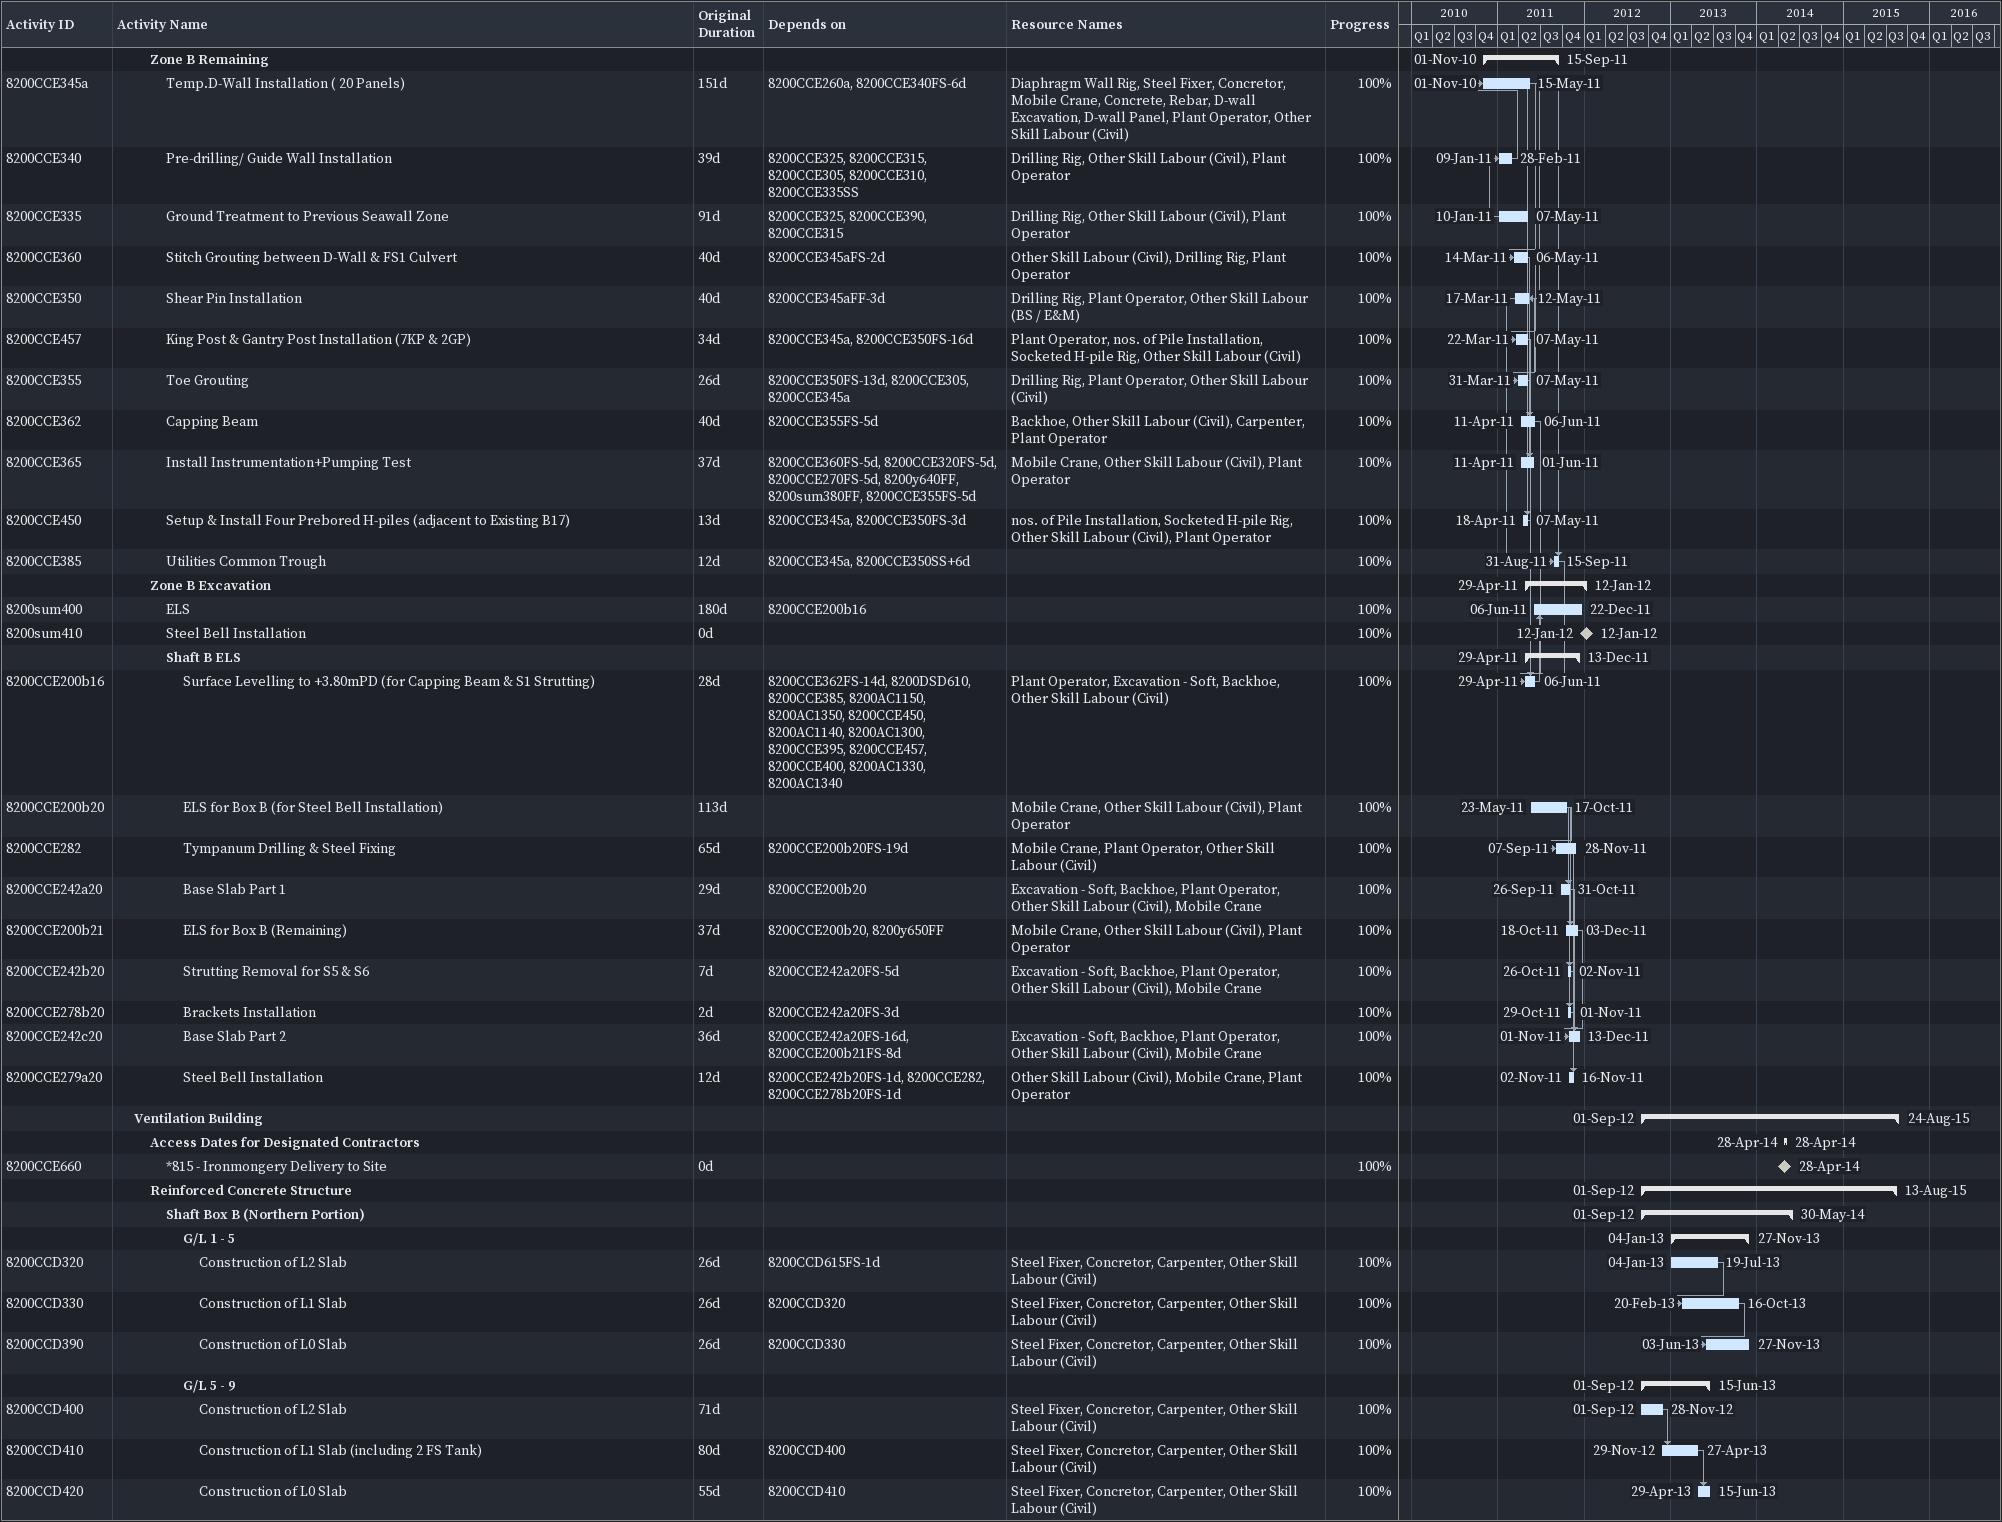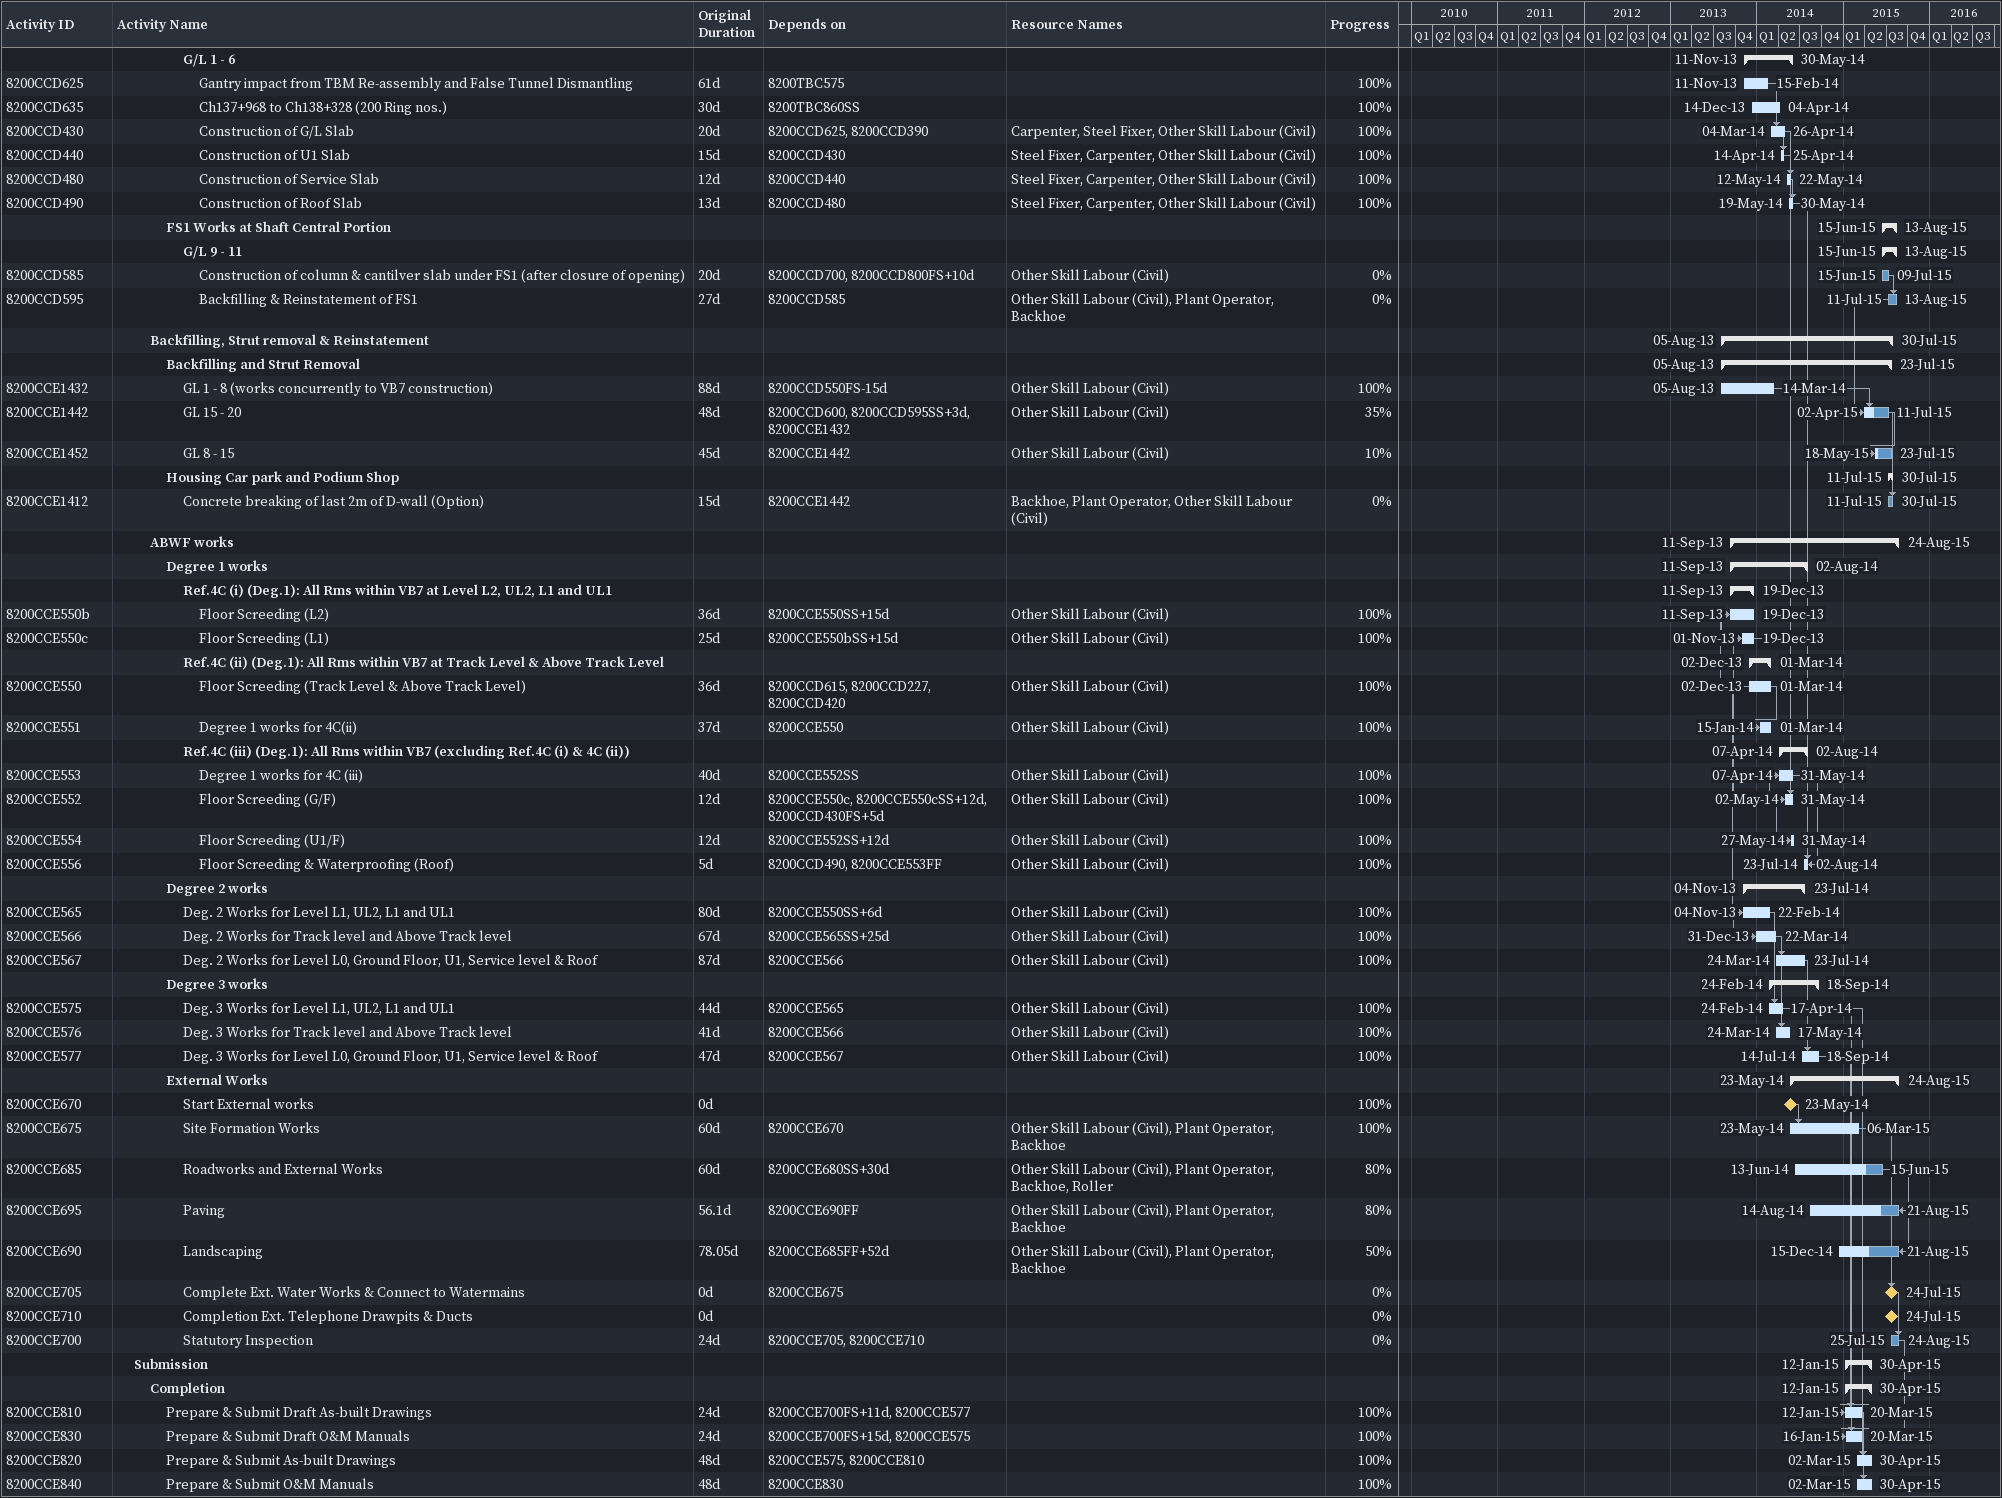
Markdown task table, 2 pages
| ID | Level | Task | Original duration | Start | Finish | Predecessors | Resources | % complete |
|---|---|---|---|---|---|---|---|---|
|  | 3 | **Zone B Remaining** |  | 2010-11-01 | 2011-09-15 |  |  |  |
| 8200CCE345a | 4 | Temp.D-Wall Installation ( 20 Panels) | 151d | 2010-11-01 | 2011-05-15 | 8200CCE260a, 8200CCE340FS-6d | Diaphragm Wall Rig, Steel Fixer, Concretor, Mobile Crane, Concrete, Rebar, D-wall Excavation, D-wall Panel, Plant Operator, Other Skill Labour (Civil) | 100 |
| 8200CCE340 | 4 | Pre-drilling/ Guide Wall Installation | 39d | 2011-01-09 | 2011-02-28 | 8200CCE325, 8200CCE315, 8200CCE305, 8200CCE310, 8200CCE335SS | Drilling Rig, Other Skill Labour (Civil), Plant Operator | 100 |
| 8200CCE335 | 4 | Ground Treatment to Previous Seawall Zone | 91d | 2011-01-10 | 2011-05-07 | 8200CCE325, 8200CCE390, 8200CCE315 | Drilling Rig, Other Skill Labour (Civil), Plant Operator | 100 |
| 8200CCE360 | 4 | Stitch Grouting between D-Wall & FS1 Culvert | 40d | 2011-03-14 | 2011-05-06 | 8200CCE345aFS-2d | Other Skill Labour (Civil), Drilling Rig, Plant Operator | 100 |
| 8200CCE350 | 4 | Shear Pin Installation | 40d | 2011-03-17 | 2011-05-12 | 8200CCE345aFF-3d | Drilling Rig, Plant Operator, Other Skill Labour (BS / E&M) | 100 |
| 8200CCE457 | 4 | King Post & Gantry Post Installation (7KP & 2GP) | 34d | 2011-03-22 | 2011-05-07 | 8200CCE345a, 8200CCE350FS-16d | Plant Operator, nos. of Pile Installation, Socketed H-pile Rig, Other Skill Labour (Civil) | 100 |
| 8200CCE355 | 4 | Toe Grouting | 26d | 2011-03-31 | 2011-05-07 | 8200CCE350FS-13d, 8200CCE305, 8200CCE345a | Drilling Rig, Plant Operator, Other Skill Labour (Civil) | 100 |
| 8200CCE362 | 4 | Capping Beam | 40d | 2011-04-11 | 2011-06-06 | 8200CCE355FS-5d | Backhoe, Other Skill Labour (Civil), Carpenter, Plant Operator | 100 |
| 8200CCE365 | 4 | Install Instrumentation+Pumping Test | 37d | 2011-04-11 | 2011-06-01 | 8200CCE360FS-5d, 8200CCE320FS-5d, 8200CCE270FS-5d, 8200y640FF, 8200sum380FF, 8200CCE355FS-5d | Mobile Crane, Other Skill Labour (Civil), Plant Operator | 100 |
| 8200CCE450 | 4 | Setup & Install Four Prebored H-piles (adjacent to Existing B17) | 13d | 2011-04-18 | 2011-05-07 | 8200CCE345a, 8200CCE350FS-3d | nos. of Pile Installation, Socketed H-pile Rig, Other Skill Labour (Civil), Plant Operator | 100 |
| 8200CCE385 | 4 | Utilities Common Trough | 12d | 2011-08-31 | 2011-09-15 | 8200CCE345a, 8200CCE350SS+6d |  | 100 |
|  | 3 | **Zone B Excavation** |  | 2011-04-29 | 2012-01-12 |  |  |  |
| 8200sum400 | 4 | ELS | 180d | 2011-06-06 | 2011-12-22 | 8200CCE200b16 |  | 100 |
| 8200sum410 | 4 | Steel Bell Installation | 0d | 2012-01-12 | 2012-01-12 |  |  | 100 |
|  | 4 | **Shaft B ELS** |  | 2011-04-29 | 2011-12-13 |  |  |  |
| 8200CCE200b16 | 5 | Surface Levelling to +3.80mPD (for Capping Beam & S1 Strutting) | 28d | 2011-04-29 | 2011-06-06 | 8200CCE362FS-14d, 8200DSD610, 8200CCE385, 8200AC1150, 8200AC1350, 8200CCE450, 8200AC1140, 8200AC1300, 8200CCE395, 8200CCE457, 8200CCE400, 8200AC1330, 8200AC1340 | Plant Operator, Excavation - Soft, Backhoe, Other Skill Labour (Civil) | 100 |
| 8200CCE200b20 | 5 | ELS for Box B (for Steel Bell Installation) | 113d | 2011-05-23 | 2011-10-17 |  | Mobile Crane, Other Skill Labour (Civil), Plant Operator | 100 |
| 8200CCE282 | 5 | Tympanum Drilling & Steel Fixing | 65d | 2011-09-07 | 2011-11-28 | 8200CCE200b20FS-19d | Mobile Crane, Plant Operator, Other Skill Labour (Civil) | 100 |
| 8200CCE242a20 | 5 | Base Slab Part 1 | 29d | 2011-09-26 | 2011-10-31 | 8200CCE200b20 | Excavation - Soft, Backhoe, Plant Operator, Other Skill Labour (Civil), Mobile Crane | 100 |
| 8200CCE200b21 | 5 | ELS for Box B (Remaining) | 37d | 2011-10-18 | 2011-12-03 | 8200CCE200b20, 8200y650FF | Mobile Crane, Other Skill Labour (Civil), Plant Operator | 100 |
| 8200CCE242b20 | 5 | Strutting Removal for S5 & S6 | 7d | 2011-10-26 | 2011-11-02 | 8200CCE242a20FS-5d | Excavation - Soft, Backhoe, Plant Operator, Other Skill Labour (Civil), Mobile Crane | 100 |
| 8200CCE278b20 | 5 | Brackets Installation | 2d | 2011-10-29 | 2011-11-01 | 8200CCE242a20FS-3d |  | 100 |
| 8200CCE242c20 | 5 | Base Slab Part 2 | 36d | 2011-11-01 | 2011-12-13 | 8200CCE242a20FS-16d, 8200CCE200b21FS-8d | Excavation - Soft, Backhoe, Plant Operator, Other Skill Labour (Civil), Mobile Crane | 100 |
| 8200CCE279a20 | 5 | Steel Bell Installation | 12d | 2011-11-02 | 2011-11-16 | 8200CCE242b20FS-1d, 8200CCE282, 8200CCE278b20FS-1d | Other Skill Labour (Civil), Mobile Crane, Plant Operator | 100 |
|  | 2 | **Ventilation Building** |  | 2012-09-01 | 2015-08-24 |  |  |  |
|  | 3 | **Access Dates for Designated Contractors** |  | 2014-04-28 | 2014-04-28 |  |  |  |
| 8200CCE660 | 4 | *815 - Ironmongery Delivery to Site | 0d | 2014-04-28 | 2014-04-28 |  |  | 100 |
|  | 3 | **Reinforced Concrete Structure** |  | 2012-09-01 | 2015-08-13 |  |  |  |
|  | 4 | **Shaft Box B (Northern Portion)** |  | 2012-09-01 | 2014-05-30 |  |  |  |
|  | 5 | **G/L 1 - 5** |  | 2013-01-04 | 2013-11-27 |  |  |  |
| 8200CCD320 | 6 | Construction of L2 Slab | 26d | 2013-01-04 | 2013-07-19 | 8200CCD615FS-1d | Steel Fixer, Concretor, Carpenter, Other Skill Labour (Civil) | 100 |
| 8200CCD330 | 6 | Construction of L1 Slab | 26d | 2013-02-20 | 2013-10-16 | 8200CCD320 | Steel Fixer, Concretor, Carpenter, Other Skill Labour (Civil) | 100 |
| 8200CCD390 | 6 | Construction of L0 Slab | 26d | 2013-06-03 | 2013-11-27 | 8200CCD330 | Steel Fixer, Concretor, Carpenter, Other Skill Labour (Civil) | 100 |
|  | 5 | **G/L 5 - 9** |  | 2012-09-01 | 2013-06-15 |  |  |  |
| 8200CCD400 | 6 | Construction of L2 Slab | 71d | 2012-09-01 | 2012-11-28 |  | Steel Fixer, Concretor, Carpenter, Other Skill Labour (Civil) | 100 |
| 8200CCD410 | 6 | Construction of L1 Slab (including 2 FS Tank) | 80d | 2012-11-29 | 2013-04-27 | 8200CCD400 | Steel Fixer, Concretor, Carpenter, Other Skill Labour (Civil) | 100 |
| 8200CCD420 | 6 | Construction of L0 Slab | 55d | 2013-04-29 | 2013-06-15 | 8200CCD410 | Steel Fixer, Concretor, Carpenter, Other Skill Labour (Civil) | 100 |
|  | 5 | **G/L 1 - 6** |  | 2013-11-11 | 2014-05-30 |  |  |  |
| 8200CCD625 | 6 | Gantry impact from TBM Re-assembly and False Tunnel Dismantling | 61d | 2013-11-11 | 2014-02-15 | 8200TBC575 |  | 100 |
| 8200CCD635 | 6 | Ch137+968 to Ch138+328 (200 Ring nos.) | 30d | 2013-12-14 | 2014-04-04 | 8200TBC860SS |  | 100 |
| 8200CCD430 | 6 | Construction of G/L Slab | 20d | 2014-03-04 | 2014-04-26 | 8200CCD625, 8200CCD390 | Carpenter, Steel Fixer, Other Skill Labour (Civil) | 100 |
| 8200CCD440 | 6 | Construction of U1 Slab | 15d | 2014-04-14 | 2014-04-25 | 8200CCD430 | Steel Fixer, Carpenter, Other Skill Labour (Civil) | 100 |
| 8200CCD480 | 6 | Construction of Service Slab | 12d | 2014-05-12 | 2014-05-22 | 8200CCD440 | Steel Fixer, Carpenter, Other Skill Labour (Civil) | 100 |
| 8200CCD490 | 6 | Construction of Roof Slab | 13d | 2014-05-19 | 2014-05-30 | 8200CCD480 | Steel Fixer, Carpenter, Other Skill Labour (Civil) | 100 |
|  | 4 | **FS1 Works at Shaft Central Portion** |  | 2015-06-15 | 2015-08-13 |  |  |  |
|  | 5 | **G/L 9 - 11** |  | 2015-06-15 | 2015-08-13 |  |  |  |
| 8200CCD585 | 6 | Construction of column & cantilver slab under FS1 (after closure of opening) | 20d | 2015-06-15 | 2015-07-09 | 8200CCD700, 8200CCD800FS+10d | Other Skill Labour (Civil) | 0 |
| 8200CCD595 | 6 | Backfilling & Reinstatement of FS1 | 27d | 2015-07-11 | 2015-08-13 | 8200CCD585 | Other Skill Labour (Civil), Plant Operator, Backhoe | 0 |
|  | 3 | **Backfilling, Strut removal & Reinstatement** |  | 2013-08-05 | 2015-07-30 |  |  |  |
|  | 4 | **Backfilling and Strut Removal** |  | 2013-08-05 | 2015-07-23 |  |  |  |
| 8200CCE1432 | 5 | GL 1 - 8 (works concurrently to VB7 construction) | 88d | 2013-08-05 | 2014-03-14 | 8200CCD550FS-15d | Other Skill Labour (Civil) | 100 |
| 8200CCE1442 | 5 | GL 15 - 20 | 48d | 2015-04-02 | 2015-07-11 | 8200CCD600, 8200CCD595SS+3d, 8200CCE1432 | Other Skill Labour (Civil) | 35 |
| 8200CCE1452 | 5 | GL 8 - 15 | 45d | 2015-05-18 | 2015-07-23 | 8200CCE1442 | Other Skill Labour (Civil) | 10 |
|  | 4 | **Housing Car park and Podium Shop** |  | 2015-07-11 | 2015-07-30 |  |  |  |
| 8200CCE1412 | 5 | Concrete breaking of last 2m of D-wall (Option) | 15d | 2015-07-11 | 2015-07-30 | 8200CCE1442 | Backhoe, Plant Operator, Other Skill Labour (Civil) | 0 |
|  | 3 | **ABWF works** |  | 2013-09-11 | 2015-08-24 |  |  |  |
|  | 4 | **Degree 1 works** |  | 2013-09-11 | 2014-08-02 |  |  |  |
|  | 5 | **Ref.4C (i) (Deg.1): All Rms within VB7 at Level L2, UL2, L1 and UL1** |  | 2013-09-11 | 2013-12-19 |  |  |  |
| 8200CCE550b | 6 | Floor Screeding (L2) | 36d | 2013-09-11 | 2013-12-19 | 8200CCE550SS+15d | Other Skill Labour (Civil) | 100 |
| 8200CCE550c | 6 | Floor Screeding (L1) | 25d | 2013-11-01 | 2013-12-19 | 8200CCE550bSS+15d | Other Skill Labour (Civil) | 100 |
|  | 5 | **Ref.4C (ii) (Deg.1): All Rms within VB7 at Track Level & Above Track Level** |  | 2013-12-02 | 2014-03-01 |  |  |  |
| 8200CCE550 | 6 | Floor Screeding (Track Level & Above Track Level) | 36d | 2013-12-02 | 2014-03-01 | 8200CCD615, 8200CCD227, 8200CCD420 | Other Skill Labour (Civil) | 100 |
| 8200CCE551 | 6 | Degree 1 works for 4C(ii) | 37d | 2014-01-15 | 2014-03-01 | 8200CCE550 | Other Skill Labour (Civil) | 100 |
|  | 5 | **Ref.4C (iii) (Deg.1): All Rms within VB7 (excluding Ref.4C (i) & 4C (ii))** |  | 2014-04-07 | 2014-08-02 |  |  |  |
| 8200CCE553 | 6 | Degree 1 works for 4C (iii) | 40d | 2014-04-07 | 2014-05-31 | 8200CCE552SS | Other Skill Labour (Civil) | 100 |
| 8200CCE552 | 6 | Floor Screeding (G/F) | 12d | 2014-05-02 | 2014-05-31 | 8200CCE550c, 8200CCE550cSS+12d, 8200CCD430FS+5d | Other Skill Labour (Civil) | 100 |
| 8200CCE554 | 6 | Floor Screeding (U1/F) | 12d | 2014-05-27 | 2014-05-31 | 8200CCE552SS+12d | Other Skill Labour (Civil) | 100 |
| 8200CCE556 | 6 | Floor Screeding & Waterproofing (Roof) | 5d | 2014-07-23 | 2014-08-02 | 8200CCD490, 8200CCE553FF | Other Skill Labour (Civil) | 100 |
|  | 4 | **Degree 2 works** |  | 2013-11-04 | 2014-07-23 |  |  |  |
| 8200CCE565 | 5 | Deg. 2 Works for Level L1, UL2, L1 and UL1 | 80d | 2013-11-04 | 2014-02-22 | 8200CCE550SS+6d | Other Skill Labour (Civil) | 100 |
| 8200CCE566 | 5 | Deg. 2 Works for Track level and Above Track level | 67d | 2013-12-31 | 2014-03-22 | 8200CCE565SS+25d | Other Skill Labour (Civil) | 100 |
| 8200CCE567 | 5 | Deg. 2 Works for Level L0, Ground Floor, U1, Service level & Roof | 87d | 2014-03-24 | 2014-07-23 | 8200CCE566 | Other Skill Labour (Civil) | 100 |
|  | 4 | **Degree 3 works** |  | 2014-02-24 | 2014-09-18 |  |  |  |
| 8200CCE575 | 5 | Deg. 3 Works for Level L1, UL2, L1 and UL1 | 44d | 2014-02-24 | 2014-04-17 | 8200CCE565 | Other Skill Labour (Civil) | 100 |
| 8200CCE576 | 5 | Deg. 3 Works for Track level and Above Track level | 41d | 2014-03-24 | 2014-05-17 | 8200CCE566 | Other Skill Labour (Civil) | 100 |
| 8200CCE577 | 5 | Deg. 3 Works for Level L0, Ground Floor, U1, Service level & Roof | 47d | 2014-07-14 | 2014-09-18 | 8200CCE567 | Other Skill Labour (Civil) | 100 |
|  | 4 | **External Works** |  | 2014-05-23 | 2015-08-24 |  |  |  |
| 8200CCE670 | 5 | Start External works | 0d | 2014-05-23 | 2014-05-23 |  |  | 100 |
| 8200CCE675 | 5 | Site Formation Works | 60d | 2014-05-23 | 2015-03-06 | 8200CCE670 | Other Skill Labour (Civil), Plant Operator, Backhoe | 100 |
| 8200CCE685 | 5 | Roadworks and External Works | 60d | 2014-06-13 | 2015-06-15 | 8200CCE680SS+30d | Other Skill Labour (Civil), Plant Operator, Backhoe, Roller | 80 |
| 8200CCE695 | 5 | Paving | 56.1d | 2014-08-14 | 2015-08-21 | 8200CCE690FF | Other Skill Labour (Civil), Plant Operator, Backhoe | 80 |
| 8200CCE690 | 5 | Landscaping | 78.05d | 2014-12-15 | 2015-08-21 | 8200CCE685FF+52d | Other Skill Labour (Civil), Plant Operator, Backhoe | 50 |
| 8200CCE705 | 5 | Complete Ext. Water Works & Connect to Watermains | 0d | 2015-07-24 | 2015-07-24 | 8200CCE675 |  | 0 |
| 8200CCE710 | 5 | Completion Ext. Telephone Drawpits & Ducts | 0d | 2015-07-24 | 2015-07-24 |  |  | 0 |
| 8200CCE700 | 5 | Statutory Inspection | 24d | 2015-07-25 | 2015-08-24 | 8200CCE705, 8200CCE710 |  | 0 |
|  | 2 | **Submission** |  | 2015-01-12 | 2015-04-30 |  |  |  |
|  | 3 | **Completion** |  | 2015-01-12 | 2015-04-30 |  |  |  |
| 8200CCE810 | 4 | Prepare & Submit Draft As-built Drawings | 24d | 2015-01-12 | 2015-03-20 | 8200CCE700FS+11d, 8200CCE577 |  | 100 |
| 8200CCE830 | 4 | Prepare & Submit Draft O&M Manuals | 24d | 2015-01-16 | 2015-03-20 | 8200CCE700FS+15d, 8200CCE575 |  | 100 |
| 8200CCE820 | 4 | Prepare & Submit As-built Drawings | 48d | 2015-03-02 | 2015-04-30 | 8200CCE575, 8200CCE810 |  | 100 |
| 8200CCE840 | 4 | Prepare & Submit O&M Manuals | 48d | 2015-03-02 | 2015-04-30 | 8200CCE830 |  | 100 |
